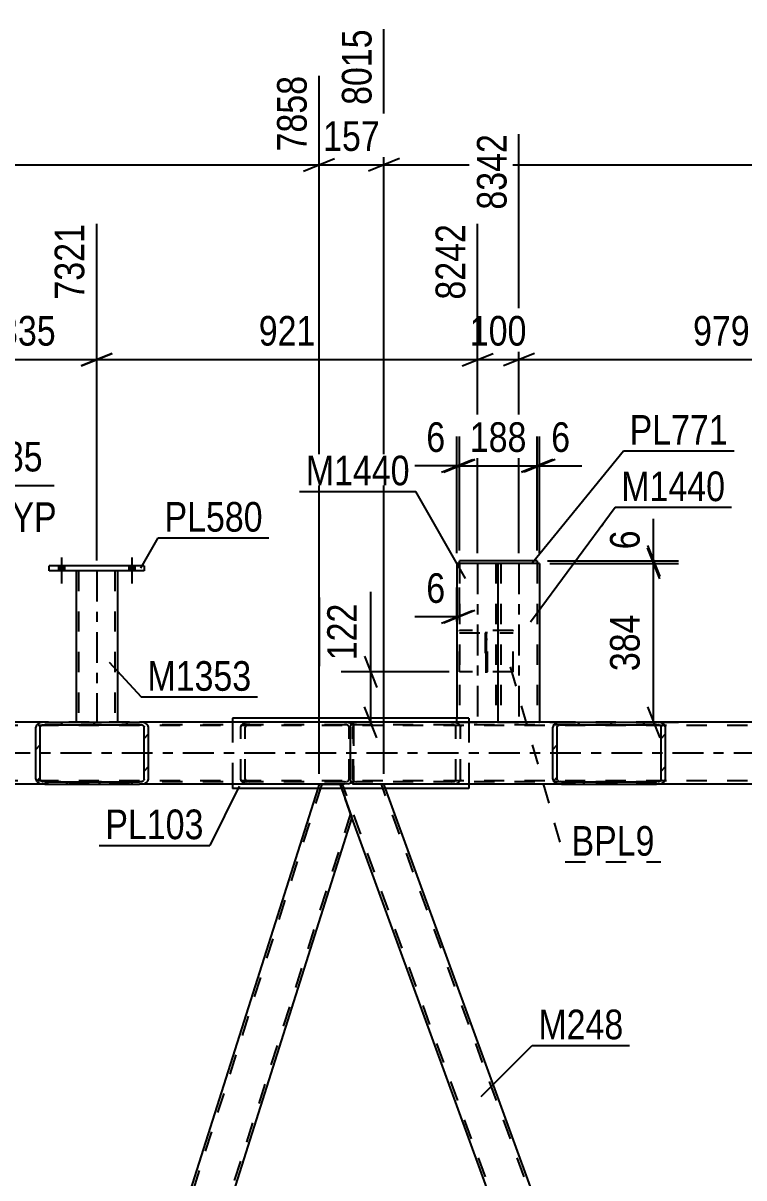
# Model space of a CAD drawing. Header units: millimetres. Extents: x -834 to 355, y -855 to -14.
# Drawn here: x -512.1 to -442.4, y -303.2 to -191.5 of the extents above; entities that cross this region are included whole.
import ezdxf

# ---------------------------------------------------------------- set-up
doc = ezdxf.new("R2010")
doc.units = ezdxf.units.MM
doc.linetypes.add('DXK_LINE_DOT2', pattern=[3.9198, 1.9599, -1.9599])
doc.linetypes.add('DXK_LINE_DOT3', pattern=[5.9187, 2.979, -0.9799, 0.9799, -0.9799])
doc.styles.add('Arial Narrow', font='ARIALN.TTF', dxfattribs={"height": 0.2})

# ---------------------------------------------------------------- blocks, each defined once
blk = doc.blocks.new('Part-570384938-35264 - 35208')
at = {"linetype": 'Continuous'}
h = blk.add_hatch(dxfattribs=at)
h.set_pattern_fill('', scale=0.7, style=0, pattern_type=0)
h.set_pattern_definition([(45, (-510.8105, -264.8249), (-1.57154, 1.57154), [])])
h.paths.add_polyline_path([(-510.88, -264.64), (-510.81, -264.82), (-510.62, -264.98), (-510.34, -265.08), (-510, -265.12), (-500.83, -265.12), (-500.5, -265.08), (-500.21, -264.98), (-500.03, -264.82), (-499.96, -264.64), (-499.96, -259.6), (-500.03, -259.42), (-500.21, -259.26), (-500.5, -259.16), (-500.83, -259.12), (-510, -259.12), (-510.34, -259.16), (-510.62, -259.26), (-510.81, -259.42), (-510.88, -259.6)])
h.paths.add_polyline_path([(-510.41, -259.51), (-510.31, -259.43), (-510.17, -259.38), (-510, -259.36), (-500.83, -259.36), (-500.67, -259.38), (-500.52, -259.43), (-500.43, -259.51), (-500.4, -259.6), (-500.4, -264.64), (-500.43, -264.73), (-500.52, -264.81), (-500.67, -264.86), (-500.83, -264.88), (-510, -264.88), (-510.17, -264.86), (-510.31, -264.81), (-510.41, -264.73), (-510.44, -264.64), (-510.44, -259.6)])
at = {"color": 2, "linetype": 'Continuous'}
for p, q in [((-510.81, -259.42), (-510.88, -259.6)), ((-510.88, -264.64), (-510.88, -259.6)), ((-510.44, -259.6), (-510.41, -259.51)), ((-510.44, -264.64), (-510.44, -259.6)), ((-510, -259.12), (-510.34, -259.16)), ((-510.17, -259.38), (-510, -259.36)), ((-510, -259.12), (-500.83, -259.12)), ((-510, -259.36), (-500.83, -259.36)), ((-481, -259.12), (-500.83, -259.12)), ((-500.5, -259.16), (-500.83, -259.12)), ((-500.83, -259.36), (-500.67, -259.38)), ((-500.43, -259.51), (-500.4, -259.6)), ((-500.4, -264.64), (-500.4, -259.6)), ((-499.96, -259.6), (-500.03, -259.42)), ((-499.96, -264.64), (-499.96, -259.6)), ((-481, -259.12), (-480.67, -259.16)), ((-510.88, -264.64), (-510.81, -264.82)), ((-510.41, -264.73), (-510.44, -264.64)), ((-500.4, -264.64), (-500.43, -264.73)), ((-500.03, -264.82), (-499.96, -264.64)), ((-510.34, -265.08), (-510, -265.12)), ((-510, -264.88), (-510.17, -264.86)), ((-510, -264.88), (-500.83, -264.88)), ((-510, -265.12), (-500.83, -265.12)), ((-500.67, -264.86), (-500.83, -264.88)), ((-500.83, -265.12), (-500.5, -265.08)), ((-481, -265.12), (-500.83, -265.12)), ((-480.67, -265.08), (-481, -265.12))]:
    blk.add_line(p, q, dxfattribs=at)
at = {"color": 7, "linetype": 'DXK_LINE_DOT2'}
for p, q in [((-510, -259.12), (-500.83, -259.12)), ((-481, -259.36), (-510, -259.36)), ((-491.05, -259.6), (-490.98, -259.42)), ((-491.05, -264.64), (-491.05, -259.6)), ((-490.58, -259.51), (-490.61, -259.6)), ((-490.61, -264.64), (-490.61, -259.6)), ((-490.51, -259.16), (-490.17, -259.12)), ((-490.17, -259.36), (-490.34, -259.38)), ((-480.84, -259.38), (-481, -259.36)), ((-480.57, -259.6), (-480.6, -259.51)), ((-480.57, -264.64), (-480.57, -259.6)), ((-480.2, -259.42), (-480.17, -259.48)), ((-480.17, -259.48), (-480.13, -259.6)), ((-480.13, -264.64), (-480.13, -259.6)), ((-490.98, -264.82), (-491.05, -264.64)), ((-490.61, -264.64), (-490.58, -264.73)), ((-480.6, -264.73), (-480.57, -264.64)), ((-480.13, -264.64), (-480.15, -264.68)), ((-481, -264.88), (-510, -264.88)), ((-510, -265.12), (-500.83, -265.12)), ((-490.17, -265.12), (-490.51, -265.08)), ((-490.34, -264.86), (-490.17, -264.88)), ((-481, -264.88), (-480.84, -264.86)), ((-480.15, -264.68), (-480.2, -264.82))]:
    blk.add_line(p, q, dxfattribs=at)
at = {"color": 2, "linetype": 'Continuous'}
for centre, radius, start, end in [((-510.2, -259.96), 0.817, 99.5182, 138.0638), ((-510.1, -259.78), 0.409, 99.5182, 138.0638), ((-500.73, -259.78), 0.409, 41.9363, 80.4819), ((-500.63, -259.96), 0.817, 41.9363, 80.4819), ((-480.8, -259.96), 0.817, 53.52, 80.4819), ((-510.2, -264.28), 0.817, 221.9363, 260.4819), ((-510.1, -264.46), 0.409, 221.9363, 260.4819), ((-500.73, -264.46), 0.409, 279.5182, 318.0638), ((-500.63, -264.28), 0.817, 279.5182, 318.0638), ((-480.8, -264.28), 0.817, 279.5182, 306.4748)]:
    blk.add_arc(centre, radius, start, end, dxfattribs=at)
at = {"color": 7, "linetype": 'DXK_LINE_DOT2'}
for centre, radius, start, end in [((-490.37, -259.96), 0.817, 99.5182, 138.0638), ((-490.27, -259.78), 0.409, 99.5182, 138.0638), ((-480.9, -259.78), 0.409, 41.9363, 80.4819), ((-480.8, -259.96), 0.817, 41.9363, 53.52), ((-490.37, -264.28), 0.817, 221.9363, 260.4819), ((-490.27, -264.46), 0.409, 221.9363, 260.4819), ((-480.9, -264.46), 0.409, 279.5182, 318.0638), ((-480.8, -264.28), 0.817, 306.4748, 318.0638)]:
    blk.add_arc(centre, radius, start, end, dxfattribs=at)
blk = doc.blocks.new('Part-570384938-35292 - 35208')
at = {"color": 2, "linetype": 'Continuous'}
for p, q in [((-483.6, -265.52), (-520.19, -380.92)), ((-481.31, -265.52), (-480.29, -268.33)), ((-480.29, -268.33), (-516.88, -383.72))]:
    blk.add_line(p, q, dxfattribs=at)
at = {"color": 7, "linetype": 'DXK_LINE_DOT2'}
for p, q in [((-483.22, -265.12), (-520.05, -381.29)), ((-483.47, -265.12), (-483.6, -265.52)), ((-483.47, -265.12), (-481.46, -265.12)), ((-483.47, -265.12), (-483.43, -265.12)), ((-481.46, -265.12), (-481.31, -265.52)), ((-480.42, -267.96), (-517.26, -384.12))]:
    blk.add_line(p, q, dxfattribs=at)
blk = doc.blocks.new('Part-570384938-35297 - 35208')
at = {"color": 7, "linetype": 'DXK_LINE_DOT2'}
for p, q in [((-477.2, -265.12), (-481.46, -265.12)), ((-481.46, -265.12), (-481.42, -265.12)), ((-480.29, -268.33), (-481.46, -265.12)), ((-437.89, -384.12), (-481.2, -265.12)), ((-434.14, -384.12), (-477.45, -265.12)), ((-477.05, -265.52), (-477.2, -265.12))]:
    blk.add_line(p, q, dxfattribs=at)
at = {"color": 2, "linetype": 'Continuous'}
for p, q in [((-435.05, -380.92), (-477.05, -265.52)), ((-438.29, -383.72), (-480.29, -268.33))]:
    blk.add_line(p, q, dxfattribs=at)
blk = doc.blocks.new('Part-570384938-35431 - 35208')
at = {"color": 2, "linetype": 'Continuous'}
for p, q in [((-506.98, -244.48), (-506.98, -259.12)), ((-502.98, -244.48), (-502.98, -259.12))]:
    blk.add_line(p, q, dxfattribs=at)
at = {"color": 7, "linetype": 'DXK_LINE_DOT2'}
for p, q in [((-502.98, -244.48), (-506.98, -244.48)), ((-506.94, -244.48), (-506.98, -244.48)), ((-506.74, -244.48), (-506.74, -259.12)), ((-503.22, -244.48), (-503.22, -259.12)), ((-506.98, -259.12), (-506.98, -259.12)), ((-506.98, -259.12), (-502.98, -259.12)), ((-502.98, -259.12), (-502.98, -259.12)), ((-502.98, -259.12), (-502.98, -259.12))]:
    blk.add_line(p, q, dxfattribs=at)
at = {"color": 7, "linetype": 'DXK_LINE_DOT3'}
blk.add_line((-504.98, -244.48), (-504.98, -259.12), dxfattribs=at)
blk = doc.blocks.new('Part-570384938-35315 - 35208')
at = {"linetype": 'Continuous'}
h = blk.add_hatch(dxfattribs=at)
h.set_pattern_fill('', scale=0.7, style=0, pattern_type=0)
h.set_pattern_definition([(45, (-460.8143, -264.825), (-1.57154, 1.57154), [])])
h.paths.add_polyline_path([(-460.88, -264.64), (-460.81, -264.82), (-460.62, -264.98), (-460.34, -265.08), (-460.01, -265.12), (-450.84, -265.12), (-450.5, -265.08), (-450.22, -264.98), (-450.03, -264.82), (-449.96, -264.64), (-449.96, -259.6), (-450.03, -259.42), (-450.22, -259.26), (-450.5, -259.16), (-450.84, -259.12), (-460.01, -259.12), (-460.34, -259.16), (-460.62, -259.26), (-460.81, -259.42), (-460.88, -259.6)])
h.paths.add_polyline_path([(-460.41, -259.51), (-460.32, -259.43), (-460.17, -259.38), (-460.01, -259.36), (-450.84, -259.36), (-450.67, -259.38), (-450.53, -259.43), (-450.43, -259.51), (-450.4, -259.6), (-450.4, -264.64), (-450.43, -264.73), (-450.53, -264.81), (-450.67, -264.86), (-450.84, -264.88), (-460.01, -264.88), (-460.17, -264.86), (-460.32, -264.81), (-460.41, -264.73), (-460.44, -264.64), (-460.44, -259.6)])
at = {"color": 2, "linetype": 'Continuous'}
for p, q in [((-480.42, -259.6), (-480.39, -259.42)), ((-480.42, -264.64), (-480.42, -259.6)), ((-480.39, -259.42), (-480.29, -259.26)), ((-480.29, -259.26), (-480.15, -259.16)), ((-480.15, -259.16), (-480.13, -259.15)), ((-480.13, -259.15), (-479.84, -259.12)), ((-460.01, -259.12), (-479.84, -259.12)), ((-460.81, -259.42), (-460.88, -259.6)), ((-460.88, -264.64), (-460.88, -259.6)), ((-460.44, -259.6), (-460.41, -259.51)), ((-460.44, -264.64), (-460.44, -259.6)), ((-460.01, -259.12), (-460.34, -259.16)), ((-460.17, -259.38), (-460.01, -259.36)), ((-460.01, -259.12), (-450.84, -259.12)), ((-460.01, -259.36), (-450.84, -259.36)), ((-450.5, -259.16), (-450.84, -259.12)), ((-450.84, -259.36), (-450.67, -259.38)), ((-450.43, -259.51), (-450.4, -259.6)), ((-450.4, -264.64), (-450.4, -259.6)), ((-449.96, -259.6), (-450.03, -259.42)), ((-449.96, -264.64), (-449.96, -259.6)), ((-480.39, -264.82), (-480.42, -264.64)), ((-460.88, -264.64), (-460.81, -264.82)), ((-460.41, -264.73), (-460.44, -264.64)), ((-450.4, -264.64), (-450.43, -264.73)), ((-450.03, -264.82), (-449.96, -264.64)), ((-480.29, -264.98), (-480.39, -264.82)), ((-480.15, -265.08), (-480.29, -264.98)), ((-480.13, -265.09), (-480.15, -265.08)), ((-479.84, -265.12), (-480.13, -265.09)), ((-460.01, -265.12), (-479.84, -265.12)), ((-460.34, -265.08), (-460.01, -265.12)), ((-460.01, -264.88), (-460.17, -264.86)), ((-460.01, -264.88), (-450.84, -264.88)), ((-460.01, -265.12), (-450.84, -265.12)), ((-450.67, -264.86), (-450.84, -264.88)), ((-450.84, -265.12), (-450.5, -265.08))]:
    blk.add_line(p, q, dxfattribs=at)
at = {"color": 7, "linetype": 'DXK_LINE_DOT2'}
for p, q in [((-480.18, -259.51), (-480.2, -259.6)), ((-480.2, -264.64), (-480.2, -259.6)), ((-480.15, -259.43), (-480.18, -259.51)), ((-480, -259.38), (-480.15, -259.43)), ((-480.15, -259.43), (-480.15, -264.81)), ((-480.13, -265.09), (-480.13, -259.15)), ((-479.84, -259.36), (-480, -259.38)), ((-450.84, -259.36), (-479.84, -259.36)), ((-470.67, -259.12), (-470.33, -259.16)), ((-470.5, -259.38), (-470.67, -259.36)), ((-470.23, -259.6), (-470.26, -259.51)), ((-470.23, -264.64), (-470.23, -259.6)), ((-469.86, -259.42), (-469.79, -259.6)), ((-469.79, -264.64), (-469.79, -259.6)), ((-450.84, -259.12), (-460.01, -259.12)), ((-480.2, -264.64), (-480.18, -264.73)), ((-470.26, -264.73), (-470.23, -264.64)), ((-469.79, -264.64), (-469.86, -264.82)), ((-480.18, -264.73), (-480.15, -264.81)), ((-480.15, -264.81), (-480, -264.86)), ((-480, -264.86), (-479.84, -264.88)), ((-450.84, -264.88), (-479.84, -264.88)), ((-470.67, -264.88), (-470.5, -264.86)), ((-470.33, -265.08), (-470.67, -265.12)), ((-450.84, -265.12), (-460.01, -265.12))]:
    blk.add_line(p, q, dxfattribs=at)
for centre, radius, start, end in [((-470.57, -259.78), 0.409, 41.9363, 80.4819), ((-470.47, -259.96), 0.817, 41.9363, 80.4819), ((-470.57, -264.46), 0.409, 279.5182, 318.0638), ((-470.47, -264.28), 0.817, 279.5182, 318.0638)]:
    blk.add_arc(centre, radius, start, end, dxfattribs=at)
at = {"color": 2, "linetype": 'Continuous'}
for centre, radius, start, end in [((-460.21, -259.96), 0.817, 99.5182, 138.0638), ((-460.11, -259.78), 0.409, 99.5182, 138.0638), ((-450.74, -259.78), 0.409, 41.9363, 80.4819), ((-450.64, -259.96), 0.817, 41.9363, 80.4819), ((-460.21, -264.28), 0.817, 221.9363, 260.4819), ((-460.11, -264.46), 0.409, 221.9363, 260.4819), ((-450.74, -264.46), 0.409, 279.5182, 318.0638), ((-450.64, -264.28), 0.817, 279.5182, 318.0638)]:
    blk.add_arc(centre, radius, start, end, dxfattribs=at)
blk = doc.blocks.new('Part-570384938-35323 - 35208')
at = {"color": 2, "linetype": 'Continuous'}
for p, q in [((-491.85, -258.72), (-491.85, -259.12)), ((-468.99, -258.72), (-491.85, -258.72)), ((-468.99, -258.72), (-468.99, -259.12)), ((-491.85, -265.12), (-491.85, -265.52)), ((-468.99, -265.52), (-491.85, -265.52)), ((-468.99, -265.12), (-468.99, -265.52))]:
    blk.add_line(p, q, dxfattribs=at)
at = {"color": 7, "linetype": 'DXK_LINE_DOT2'}
for p, q in [((-491.85, -259.12), (-491.85, -265.12)), ((-468.99, -259.12), (-468.99, -265.12))]:
    blk.add_line(p, q, dxfattribs=at)
blk = doc.blocks.new('Part-570384938-35428 - 35208')
at = {"color": 2, "linetype": 'Continuous'}
for p, q in [((-466.14, -259.12), (-466.14, -243.76)), ((-462.14, -243.76), (-466.07, -243.76)), ((-462.14, -243.76), (-462.14, -259.12))]:
    blk.add_line(p, q, dxfattribs=at)
at = {"color": 7, "linetype": 'DXK_LINE_DOT2'}
for p, q in [((-466.11, -243.76), (-466.14, -243.76)), ((-466.14, -243.76), (-466.07, -243.76)), ((-465.9, -243.76), (-465.9, -259.12)), ((-465.9, -243.76), (-465.89, -243.76)), ((-462.38, -243.76), (-462.38, -259.12)), ((-466.14, -259.12), (-466.14, -259.12)), ((-466.14, -259.12), (-462.14, -259.12)), ((-462.14, -259.12), (-462.14, -259.12)), ((-462.14, -259.12), (-462.14, -259.12))]:
    blk.add_line(p, q, dxfattribs=at)
at = {"color": 7, "linetype": 'DXK_LINE_DOT3'}
blk.add_line((-464.14, -243.76), (-464.14, -259.12), dxfattribs=at)
blk = doc.blocks.new('Part-570384938-35432 - 35208')
at = {"color": 2, "linetype": 'Continuous'}
for p, q in [((-500.38, -244), (-509.58, -244)), ((-509.58, -244.48), (-509.58, -244)), ((-500.38, -244.48), (-509.58, -244.48)), ((-500.38, -244), (-500.38, -244.48))]:
    blk.add_line(p, q, dxfattribs=at)
blk = doc.blocks.new('Part-570384938-35463 - 35208')
at = {"color": 2, "linetype": 'Continuous'}
for p, q in [((-470.14, -243.76), (-470.14, -258.72)), ((-466.22, -243.76), (-470.14, -243.76)), ((-466.14, -259.12), (-466.14, -243.76))]:
    blk.add_line(p, q, dxfattribs=at)
at = {"color": 7, "linetype": 'DXK_LINE_DOT2'}
for p, q in [((-469.9, -243.76), (-469.9, -259.12)), ((-469.9, -243.76), (-469.89, -243.76)), ((-466.38, -243.76), (-466.38, -259.12)), ((-466.18, -243.76), (-466.22, -243.76)), ((-466.18, -243.76), (-466.22, -243.76)), ((-466.14, -243.76), (-466.18, -243.76)), ((-466.18, -243.76), (-466.14, -243.76)), ((-470.14, -259.12), (-470.14, -258.72)), ((-470.14, -259.12), (-466.14, -259.12))]:
    blk.add_line(p, q, dxfattribs=at)
at = {"color": 7, "linetype": 'DXK_LINE_DOT3'}
blk.add_line((-468.14, -243.76), (-468.14, -259.12), dxfattribs=at)
blk = doc.blocks.new('Part-570384938-35485 - 35208')
at = {"color": 2, "linetype": 'Continuous'}
for p, q in [((-462.38, -243.52), (-469.9, -243.52)), ((-469.9, -243.76), (-469.9, -243.52)), ((-466.07, -243.76), (-466.22, -243.76)), ((-462.38, -243.52), (-462.38, -243.76))]:
    blk.add_line(p, q, dxfattribs=at)
at = {"color": 7, "linetype": 'DXK_LINE_DOT2'}
for p, q in [((-466.22, -243.76), (-469.9, -243.76)), ((-462.38, -243.76), (-466.07, -243.76))]:
    blk.add_line(p, q, dxfattribs=at)
blk = doc.blocks.new('Part-570384938-35486 - 35208')
at = {"color": 7, "linetype": 'DXK_LINE_DOT2'}
for p, q in [((-464.7, -250.25), (-469.9, -250.25)), ((-469.9, -254.25), (-469.9, -250.25)), ((-469.9, -250.49), (-464.7, -250.49)), ((-464.7, -254.25), (-464.7, -250.25)), ((-464.7, -254.25), (-469.9, -254.25))]:
    blk.add_line(p, q, dxfattribs=at)
blk = doc.blocks.new('Part-570384938-35487 - 35208')
at = {"color": 7, "linetype": 'DXK_LINE_DOT2'}
for p, q in [((-467.18, -250.49), (-467.42, -250.49)), ((-467.42, -250.49), (-467.42, -254.25)), ((-467.42, -251.09), (-467.18, -251.09)), ((-467.18, -254.25), (-467.18, -250.49)), ((-467.42, -254.25), (-467.18, -254.25))]:
    blk.add_line(p, q, dxfattribs=at)
at = {"color": 7, "linetype": 'DXK_LINE_DOT3'}
for p, q in [((-467.3, -250.49), (-467.3, -254.25)), ((-467.3, -254.25), (-467.3, -250.49))]:
    blk.add_line(p, q, dxfattribs=at)
blk = doc.blocks.new('Part-570384938-35505 - 35208')
at = {"color": 7, "linetype": 'DXK_LINE_DOT2'}
for p, q in [((-97.1, -259.44), (-797.81, -259.44)), ((-450.84, -259.12), (-510, -259.12)), ((-97.1, -264.8), (-797.81, -264.8)), ((-450.84, -265.12), (-510, -265.12))]:
    blk.add_line(p, q, dxfattribs=at)
at = {"color": 2, "linetype": 'Continuous'}
for p, q in [((-510, -259.12), (-535.97, -259.12)), ((-424.87, -259.12), (-450.84, -259.12)), ((-510, -265.12), (-535.97, -265.12)), ((-424.87, -265.12), (-450.84, -265.12))]:
    blk.add_line(p, q, dxfattribs=at)
at = {"color": 7, "linetype": 'DXK_LINE_DOT3'}
blk.add_line((-97.1, -262.12), (-797.81, -262.12), dxfattribs=at)
blk = doc.blocks.new('Bolt-570384938-35569 - 35208')
at = {"linetype": 'Continuous'}
for points in [[(-508.1, -244), (-508.66, -244), (-508.66, -244.48), (-508.1, -244.48)], [(-508.1, -244), (-508.66, -244), (-508.66, -244.48), (-508.1, -244.48)], [(-501.3, -244), (-501.86, -244), (-501.86, -244.48), (-501.3, -244.48)], [(-501.3, -244), (-501.86, -244), (-501.86, -244.48), (-501.3, -244.48)]]:
    blk.add_hatch(color=1, dxfattribs=at).paths.add_polyline_path(points)
at = {"color": 1, "linetype": 'Continuous'}
for p, q in [((-508.38, -243.2), (-508.38, -245.72)), ((-508.38, -243.2), (-508.38, -245.72)), ((-501.58, -243.2), (-501.58, -245.72)), ((-501.58, -243.2), (-501.58, -245.72)), ((-508.66, -244), (-508.66, -244.48)), ((-508.66, -244), (-508.66, -244.48)), ((-508.1, -244), (-508.1, -244.48)), ((-508.1, -244), (-508.1, -244.48)), ((-501.86, -244), (-501.86, -244.48)), ((-501.86, -244), (-501.86, -244.48)), ((-501.3, -244), (-501.3, -244.48)), ((-501.3, -244), (-501.3, -244.48))]:
    blk.add_line(p, q, dxfattribs=at)
blk = doc.blocks.new('StraightDimension-570384938-48079 - 35208')
at = {"color": 7, "linetype": 'Continuous'}
for p, q in [((-451.12, -243.52), (-451.12, -239.44)), ((-451.12, -243.52), (-451.12, -239.44)), ((-451.72, -242.02), (-450.52, -245.02)), ((-450.52, -245.26), (-451.72, -242.26)), ((-461.38, -243.52), (-448.72, -243.52)), ((-461.14, -243.76), (-448.72, -243.76)), ((-451.12, -243.76), (-451.12, -243.52))]:
    blk.add_line(p, q, dxfattribs=at)
at = {"color": 0}
blk.add_wipeout([(-451.87, -239.97), (-456.07, -239.97), (-456.07, -243), (-451.87, -243)], dxfattribs=at)
at = {"color": 3, "style": 'Arial Narrow'}
blk.add_text('6', height=2.86, rotation=90.0002, dxfattribs=at).set_placement((-452.47, -242.4))
blk = doc.blocks.new('StraightDimension-570384938-46994 - 35208')
at = {"color": 7, "linetype": 'Continuous'}
for p, q in [((-470.14, -242.76), (-470.14, -231.48)), ((-469.9, -242.52), (-469.9, -231.48)), ((-470.14, -234.33), (-474.22, -234.33)), ((-470.14, -234.33), (-474.22, -234.33)), ((-471.64, -234.93), (-468.64, -233.73)), ((-468.4, -233.73), (-471.4, -234.93)), ((-470.14, -234.33), (-469.9, -234.33))]:
    blk.add_line(p, q, dxfattribs=at)
at = {"color": 0}
blk.add_wipeout([(-470.67, -233.58), (-470.67, -229.38), (-473.7, -229.38), (-473.7, -233.58)], dxfattribs=at)
at = {"color": 3, "style": 'Arial Narrow'}
blk.add_text('6', height=2.86, dxfattribs=at).set_placement((-473.1, -232.98))
blk = doc.blocks.new('StraightDimension-570384938-46269 - 35208')
at = {"color": 7, "linetype": 'Continuous'}
for p, q in [((-477.2, -264.12), (-477.2, -192.11)), ((-398.34, -264.12), (-398.34, -196.61)), ((-475.7, -204.62), (-478.7, -205.82)), ((-477.2, -205.22), (-398.34, -205.22)), ((-399.84, -205.82), (-396.84, -204.62))]:
    blk.add_line(p, q, dxfattribs=at)
at = {"color": 0}
blk.add_wipeout([(-433.51, -204.47), (-433.51, -200.27), (-442.02, -200.27), (-442.02, -204.47)], dxfattribs=at)
at = {"color": 3, "style": 'Arial Narrow'}
blk.add_text('1972', height=2.863, dxfattribs=at).set_placement((-441.42, -203.87))
at = {"color": 0, "linetype": 'Continuous'}
blk.add_wipeout([(-398.94, -196.01), (-403.14, -196.01), (-403.14, -204.52), (-398.94, -204.52)], dxfattribs=at)
at = {"color": 3, "linetype": 'Continuous', "style": 'Arial Narrow'}
blk.add_text('9987', height=2.863, rotation=90.0002, dxfattribs=at).set_placement((-399.54, -203.92))
blk = doc.blocks.new('StraightDimension-570384938-42896 - 35208')
at = {"color": 7, "linetype": 'Continuous'}
for p, q in [((-464.14, -242.76), (-464.14, -202.24)), ((-424.98, -243.48), (-424.98, -215.44)), ((-462.64, -223.45), (-465.64, -224.65)), ((-464.14, -224.05), (-424.98, -224.05)), ((-426.48, -224.65), (-423.48, -223.45))]:
    blk.add_line(p, q, dxfattribs=at)
at = {"color": 0}
blk.add_wipeout([(-441.22, -223.3), (-441.22, -219.1), (-447.9, -219.1), (-447.9, -223.3)], dxfattribs=at)
at = {"color": 3, "style": 'Arial Narrow'}
blk.add_text('979', height=2.863, dxfattribs=at).set_placement((-447.3, -222.7))
at = {"color": 0, "linetype": 'Continuous'}
blk.add_wipeout([(-425.58, -214.84), (-429.78, -214.84), (-429.78, -223.35), (-425.58, -223.35)], dxfattribs=at)
at = {"color": 3, "linetype": 'Continuous', "style": 'Arial Narrow'}
blk.add_text('9321', height=2.863, rotation=90.0002, dxfattribs=at).set_placement((-426.18, -222.75))
blk = doc.blocks.new('StraightDimension-570384938-47033 - 35208')
at = {"color": 7, "linetype": 'Continuous'}
for p, q in [((-478.47, -254.25), (-478.47, -246.52)), ((-478.47, -254.25), (-478.47, -246.52)), ((-479.07, -252.75), (-477.87, -255.75)), ((-470.9, -254.25), (-481.32, -254.25)), ((-478.47, -259.12), (-478.47, -254.25)), ((-477.87, -260.62), (-479.07, -257.62)), ((-471.14, -259.12), (-481.32, -259.12))]:
    blk.add_line(p, q, dxfattribs=at)
at = {"color": 0}
blk.add_wipeout([(-479.22, -247.04), (-483.42, -247.04), (-483.42, -253.73), (-479.22, -253.73)], dxfattribs=at)
at = {"color": 3, "style": 'Arial Narrow'}
blk.add_text('122', height=2.863, rotation=90.0002, dxfattribs=at).set_placement((-479.82, -253.13))
blk = doc.blocks.new('StraightDimension-570384938-42897 - 35208')
at = {"color": 7, "linetype": 'Continuous'}
for p, q in [((-464.14, -242.76), (-464.14, -202.24)), ((-468.14, -242.76), (-468.14, -210.94)), ((-469.64, -224.65), (-466.64, -223.45)), ((-468.14, -224.05), (-464.14, -224.05)), ((-462.64, -223.45), (-465.64, -224.65))]:
    blk.add_line(p, q, dxfattribs=at)
at = {"color": 0, "linetype": 'Continuous'}
blk.add_wipeout([(-464.74, -201.64), (-468.94, -201.64), (-468.94, -210.15), (-464.74, -210.15)], dxfattribs=at)
at = {"color": 3, "linetype": 'Continuous', "style": 'Arial Narrow'}
blk.add_text('8342', height=2.863, rotation=90.0002, dxfattribs=at).set_placement((-465.34, -209.55))
at = {"color": 0}
blk.add_wipeout([(-462.8, -223.3), (-462.8, -219.1), (-469.49, -219.1), (-469.49, -223.3)], dxfattribs=at)
at = {"color": 3, "style": 'Arial Narrow'}
blk.add_text('100', height=2.863, dxfattribs=at).set_placement((-468.89, -222.7))
blk = doc.blocks.new('StraightDimension-570384938-42898 - 35208')
at = {"color": 7, "linetype": 'Continuous'}
for p, q in [((-504.98, -243.48), (-504.98, -210.94)), ((-468.14, -242.76), (-468.14, -210.94)), ((-503.48, -223.45), (-506.48, -224.65)), ((-504.98, -224.05), (-468.14, -224.05)), ((-469.64, -224.65), (-466.64, -223.45))]:
    blk.add_line(p, q, dxfattribs=at)
at = {"color": 0, "linetype": 'Continuous'}
blk.add_wipeout([(-468.74, -210.34), (-472.94, -210.34), (-472.94, -218.85), (-468.74, -218.85)], dxfattribs=at)
at = {"color": 0}
blk.add_wipeout([(-483.22, -223.3), (-483.22, -219.1), (-489.9, -219.1), (-489.9, -223.3)], dxfattribs=at)
at = {"color": 3, "linetype": 'Continuous', "style": 'Arial Narrow'}
blk.add_text('8242', height=2.863, rotation=90.0002, dxfattribs=at).set_placement((-469.34, -218.25))
at = {"color": 3, "style": 'Arial Narrow'}
blk.add_text('921', height=2.863, dxfattribs=at).set_placement((-489.3, -222.7))
blk = doc.blocks.new('StraightDimension-570384938-42899 - 35208')
at = {"color": 7, "linetype": 'Continuous'}
for p, q in [((-504.98, -243.48), (-504.98, -210.94)), ((-518.38, -250.21), (-518.38, -215.44)), ((-516.88, -223.45), (-519.88, -224.65)), ((-518.38, -224.05), (-504.98, -224.05)), ((-506.48, -224.65), (-503.48, -223.45))]:
    blk.add_line(p, q, dxfattribs=at)
at = {"color": 0}
blk.add_wipeout([(-508.34, -223.3), (-508.34, -219.1), (-515.02, -219.1), (-515.02, -223.3)], dxfattribs=at)
at = {"color": 3, "style": 'Arial Narrow'}
blk.add_text('335', height=2.863, dxfattribs=at).set_placement((-514.42, -222.7))
at = {"color": 0, "linetype": 'Continuous'}
blk.add_wipeout([(-505.58, -210.34), (-509.78, -210.34), (-509.78, -218.85), (-505.58, -218.85)], dxfattribs=at)
at = {"color": 3, "linetype": 'Continuous', "style": 'Arial Narrow'}
blk.add_text('7321', height=2.863, rotation=90.0002, dxfattribs=at).set_placement((-506.18, -218.25))
blk = doc.blocks.new('StraightDimension-570384938-46270 - 35208')
at = {"color": 7, "linetype": 'Continuous'}
for p, q in [((-477.2, -264.12), (-477.2, -192.11)), ((-483.47, -264.12), (-483.47, -196.61)), ((-484.97, -205.82), (-481.97, -204.62)), ((-483.47, -205.22), (-477.2, -205.22)), ((-475.7, -204.62), (-478.7, -205.82))]:
    blk.add_line(p, q, dxfattribs=at)
at = {"color": 0}
blk.add_wipeout([(-476.99, -204.47), (-476.99, -200.27), (-483.68, -200.27), (-483.68, -204.47)], dxfattribs=at)
at = {"color": 3, "style": 'Arial Narrow'}
blk.add_text('157', height=2.863, dxfattribs=at).set_placement((-483.08, -203.87))
at = {"color": 0, "linetype": 'Continuous'}
blk.add_wipeout([(-477.8, -191.51), (-482, -191.51), (-482, -200.02), (-477.8, -200.02)], dxfattribs=at)
at = {"color": 3, "linetype": 'Continuous', "style": 'Arial Narrow'}
blk.add_text('8015', height=2.863, rotation=90.0002, dxfattribs=at).set_placement((-478.4, -199.42))
blk = doc.blocks.new('StraightDimension-570384938-46271 - 35208')
at = {"color": 7, "linetype": 'Continuous'}
for p, q in [((-562.33, -264.12), (-562.33, -192.11)), ((-483.47, -264.12), (-483.47, -196.61)), ((-560.83, -204.62), (-563.83, -205.82)), ((-562.33, -205.22), (-483.47, -205.22)), ((-484.97, -205.82), (-481.97, -204.62))]:
    blk.add_line(p, q, dxfattribs=at)
at = {"color": 0}
blk.add_wipeout([(-518.65, -204.47), (-518.65, -200.27), (-527.16, -200.27), (-527.16, -204.47)], dxfattribs=at)
at = {"color": 3, "style": 'Arial Narrow'}
blk.add_text('1972', height=2.863, dxfattribs=at).set_placement((-526.56, -203.87))
at = {"color": 0, "linetype": 'Continuous'}
blk.add_wipeout([(-484.07, -196.01), (-488.27, -196.01), (-488.27, -204.52), (-484.07, -204.52)], dxfattribs=at)
at = {"color": 3, "linetype": 'Continuous', "style": 'Arial Narrow'}
blk.add_text('7858', height=2.863, rotation=90.0002, dxfattribs=at).set_placement((-484.67, -203.92))
blk = doc.blocks.new('StraightDimension-570384938-46758 - 35208')
at = {"color": 7, "linetype": 'Continuous'}
for p, q in [((-518.38, -250.21), (-518.38, -233.37)), ((-514.98, -248.93), (-514.98, -233.37)), ((-519.88, -236.82), (-516.88, -235.62)), ((-513.48, -235.62), (-516.48, -236.82)), ((-518.38, -236.22), (-514.98, -236.22)), ((-514.98, -236.22), (-509.08, -236.22)), ((-514.98, -236.22), (-509.08, -236.22))]:
    blk.add_line(p, q, dxfattribs=at)
at = {"color": 0}
blk.add_wipeout([(-509.6, -235.47), (-509.6, -231.27), (-514.46, -231.27), (-514.46, -235.47)], dxfattribs=at)
at = {"color": 0, "linetype": 'Continuous'}
blk.add_wipeout([(-508.24, -241.32), (-508.24, -237.12), (-515.83, -237.12), (-515.83, -241.32)], dxfattribs=at)
at = {"color": 3, "style": 'Arial Narrow'}
blk.add_text('85', height=2.863, dxfattribs=at).set_placement((-513.86, -234.87))
at = {"color": 3, "linetype": 'Continuous', "style": 'Arial Narrow'}
blk.add_text('TYP', height=2.863, dxfattribs=at).set_placement((-515.23, -240.72))
blk = doc.blocks.new('StraightDimension-570384938-46992 - 35208')
at = {"color": 7, "linetype": 'Continuous'}
for p, q in [((-462.38, -242.52), (-462.38, -231.48)), ((-462.14, -242.76), (-462.14, -231.48)), ((-463.88, -234.93), (-460.88, -233.73)), ((-460.64, -233.73), (-463.64, -234.93)), ((-462.38, -234.33), (-462.14, -234.33)), ((-462.14, -234.33), (-458.07, -234.33)), ((-462.14, -234.33), (-458.07, -234.33))]:
    blk.add_line(p, q, dxfattribs=at)
at = {"color": 0}
blk.add_wipeout([(-458.59, -233.58), (-458.59, -229.38), (-461.62, -229.38), (-461.62, -233.58)], dxfattribs=at)
at = {"color": 3, "style": 'Arial Narrow'}
blk.add_text('6', height=2.86, dxfattribs=at).set_placement((-461.02, -232.98))
blk = doc.blocks.new('StraightDimension-570384938-46993 - 35208')
at = {"color": 7, "linetype": 'Continuous'}
for p, q in [((-469.9, -242.52), (-469.9, -231.48)), ((-462.38, -242.52), (-462.38, -231.48)), ((-471.4, -234.93), (-468.4, -233.73)), ((-469.9, -234.33), (-462.38, -234.33)), ((-460.88, -233.73), (-463.88, -234.93))]:
    blk.add_line(p, q, dxfattribs=at)
at = {"color": 0}
blk.add_wipeout([(-462.8, -233.58), (-462.8, -229.38), (-469.49, -229.38), (-469.49, -233.58)], dxfattribs=at)
at = {"color": 3, "style": 'Arial Narrow'}
blk.add_text('188', height=2.863, dxfattribs=at).set_placement((-468.89, -232.98))
blk = doc.blocks.new('StraightDimension-570384938-47024 - 35208')
at = {"color": 7, "linetype": 'Continuous'}
for p, q in [((-470.14, -249.38), (-470.14, -246.08)), ((-469.9, -249.25), (-469.9, -246.08)), ((-470.14, -248.93), (-474.22, -248.93)), ((-470.14, -248.93), (-474.22, -248.93)), ((-471.64, -249.53), (-468.64, -248.33)), ((-468.4, -248.33), (-471.4, -249.53)), ((-470.14, -248.93), (-469.9, -248.93))]:
    blk.add_line(p, q, dxfattribs=at)
at = {"color": 0}
blk.add_wipeout([(-470.67, -248.18), (-470.67, -243.98), (-473.7, -243.98), (-473.7, -248.18)], dxfattribs=at)
at = {"color": 3, "style": 'Arial Narrow'}
blk.add_text('6', height=2.86, dxfattribs=at).set_placement((-473.1, -247.58))
blk = doc.blocks.new('StraightDimension-570384938-48080 - 35208')
at = {"color": 7, "linetype": 'Continuous'}
for p, q in [((-450.52, -245.26), (-451.72, -242.26)), ((-461.14, -243.76), (-448.72, -243.76)), ((-451.12, -259.12), (-451.12, -243.76)), ((-451.72, -257.62), (-450.52, -260.62)), ((-461.14, -259.12), (-448.72, -259.12))]:
    blk.add_line(p, q, dxfattribs=at)
at = {"color": 0}
blk.add_wipeout([(-451.87, -248.1), (-456.07, -248.1), (-456.07, -254.78), (-451.87, -254.78)], dxfattribs=at)
at = {"color": 3, "style": 'Arial Narrow'}
blk.add_text('384', height=2.863, rotation=90.0002, dxfattribs=at).set_placement((-452.47, -254.18))
blk = doc.blocks.new('Mark-570384938-46821 - 35208')
at = {"color": 30, "linetype": 'Continuous'}
for p, q in [((-500.72, -244.23), (-499.02, -241.29)), ((-499.02, -241.29), (-488.32, -241.29))]:
    blk.add_line(p, q, dxfattribs=at)
at = {"color": 0}
blk.add_wipeout([(-488.92, -240.69), (-488.92, -237.69), (-498.42, -237.69), (-498.42, -240.69)], dxfattribs=at)
blk.add_wipeout([(-488.92, -240.69), (-488.92, -237.69), (-498.42, -237.69), (-498.42, -240.69)], dxfattribs=at)
at = {"color": 3, "style": 'Arial Narrow'}
blk.add_text('PL580', height=2.863, dxfattribs=at).set_placement((-498.42, -240.69))
blk = doc.blocks.new('Mark-570384938-46829 - 35208')
at = {"color": 30, "linetype": 'Continuous'}
for p, q in [((-463.02, -249.41), (-454.84, -238.34)), ((-454.84, -238.34), (-443.59, -238.34))]:
    blk.add_line(p, q, dxfattribs=at)
at = {"color": 0}
blk.add_wipeout([(-444.19, -237.74), (-444.19, -234.74), (-454.24, -234.74), (-454.24, -237.74)], dxfattribs=at)
blk.add_wipeout([(-444.19, -237.74), (-444.19, -234.74), (-454.24, -234.74), (-454.24, -237.74)], dxfattribs=at)
at = {"color": 3, "style": 'Arial Narrow'}
blk.add_text('M1440', height=2.863, dxfattribs=at).set_placement((-454.24, -237.74))
blk = doc.blocks.new('Mark-570384938-47285 - 35208')
at = {"color": 30, "linetype": 'Continuous'}
for p in [(-491.19, -265.31), (-504.74, -271.03)]:
    blk.add_line(p, (-494.04, -271.03), dxfattribs=at)
at = {"color": 0}
blk.add_wipeout([(-494.64, -270.43), (-494.64, -267.43), (-504.14, -267.43), (-504.14, -270.43)], dxfattribs=at)
blk.add_wipeout([(-494.64, -270.43), (-494.64, -267.43), (-504.14, -267.43), (-504.14, -270.43)], dxfattribs=at)
at = {"color": 3, "style": 'Arial Narrow'}
blk.add_text('PL103', height=2.863, dxfattribs=at).set_placement((-504.14, -270.43))
blk = doc.blocks.new('Mark-570384938-46835 - 35208')
at = {"color": 30, "linetype": 'Continuous'}
for p, q in [((-462.82, -243.69), (-454.04, -232.88)), ((-454.04, -232.88), (-443.34, -232.88))]:
    blk.add_line(p, q, dxfattribs=at)
at = {"color": 0}
blk.add_wipeout([(-443.94, -232.28), (-443.94, -229.28), (-453.44, -229.28), (-453.44, -232.28)], dxfattribs=at)
blk.add_wipeout([(-443.94, -232.28), (-443.94, -229.28), (-453.44, -229.28), (-453.44, -232.28)], dxfattribs=at)
at = {"color": 3, "style": 'Arial Narrow'}
blk.add_text('PL771', height=2.863, dxfattribs=at).set_placement((-453.44, -232.28))
blk = doc.blocks.new('Mark-570384938-38968 - 35208')
at = {"color": 30, "linetype": 'Continuous'}
for p, q in [((-467.81, -295.33), (-462.86, -290.38)), ((-462.86, -290.38), (-453.44, -290.38))]:
    blk.add_line(p, q, dxfattribs=at)
at = {"color": 0}
blk.add_wipeout([(-454.04, -289.78), (-454.04, -286.78), (-462.26, -286.78), (-462.26, -289.78)], dxfattribs=at)
blk.add_wipeout([(-454.04, -289.78), (-454.04, -286.78), (-462.26, -286.78), (-462.26, -289.78)], dxfattribs=at)
at = {"color": 3, "style": 'Arial Narrow'}
blk.add_text('M248', height=2.863, dxfattribs=at).set_placement((-462.26, -289.78))
blk = doc.blocks.new('Mark-570384938-46818 - 35208')
at = {"color": 30, "linetype": 'Continuous'}
for p, q in [((-503.76, -253.32), (-500.67, -256.68)), ((-500.67, -256.68), (-489.42, -256.68))]:
    blk.add_line(p, q, dxfattribs=at)
at = {"color": 0}
blk.add_wipeout([(-490.02, -256.08), (-490.02, -253.08), (-500.07, -253.08), (-500.07, -256.08)], dxfattribs=at)
blk.add_wipeout([(-490.02, -256.08), (-490.02, -253.08), (-500.07, -253.08), (-500.07, -256.08)], dxfattribs=at)
at = {"color": 3, "style": 'Arial Narrow'}
blk.add_text('M1353', height=2.863, dxfattribs=at).set_placement((-500.07, -256.08))
blk = doc.blocks.new('Mark-570384938-46832 - 35208')
at = {"color": 30, "linetype": 'Continuous'}
for p in [(-485.35, -236.81), (-469.32, -245.21)]:
    blk.add_line(p, (-474.1, -236.81), dxfattribs=at)
at = {"color": 0}
blk.add_wipeout([(-474.7, -236.21), (-474.7, -233.21), (-484.75, -233.21), (-484.75, -236.21)], dxfattribs=at)
blk.add_wipeout([(-474.7, -236.21), (-474.7, -233.21), (-484.75, -233.21), (-484.75, -236.21)], dxfattribs=at)
at = {"color": 3, "style": 'Arial Narrow'}
blk.add_text('M1440', height=2.863, dxfattribs=at).set_placement((-484.75, -236.21))
blk = doc.blocks.new('Mark-570384938-47126 - 35208')
at = {"color": 30, "linetype": 'DXK_LINE_DOT2'}
for p, q in [((-464.99, -253.75), (-459.66, -272.63)), ((-459.66, -272.63), (-450.42, -272.63))]:
    blk.add_line(p, q, dxfattribs=at)
at = {"color": 0}
blk.add_wipeout([(-451.02, -272.03), (-451.02, -269.03), (-459.06, -269.03), (-459.06, -272.03)], dxfattribs=at)
blk.add_wipeout([(-451.02, -272.03), (-451.02, -269.03), (-459.06, -269.03), (-459.06, -272.03)], dxfattribs=at)
at = {"color": 3, "style": 'Arial Narrow'}
blk.add_text('BPL9', height=2.863, dxfattribs=at).set_placement((-459.06, -272.03))

msp = doc.modelspace()

# ---------------------------------------------------------------- block references
for name in ['StraightDimension-570384938-46994 - 35208', 'StraightDimension-570384938-48079 - 35208', 'Bolt-570384938-35569 - 35208', 'Part-570384938-35432 - 35208', 'Part-570384938-35431 - 35208', 'Part-570384938-35463 - 35208', 'Part-570384938-35485 - 35208', 'Part-570384938-35428 - 35208', 'Part-570384938-35486 - 35208', 'Part-570384938-35487 - 35208', 'Part-570384938-35323 - 35208', 'Part-570384938-35505 - 35208', 'Part-570384938-35264 - 35208', 'Part-570384938-35315 - 35208', 'Part-570384938-35292 - 35208', 'Part-570384938-35297 - 35208']:
    msp.add_blockref(name, (0, 0))

# ---------------------------------------------------------------- next in the draw order: block references
for name in ['StraightDimension-570384938-46269 - 35208', 'Mark-570384938-47285 - 35208', 'Mark-570384938-38968 - 35208']:
    msp.add_blockref(name, (0, 0))

# ---------------------------------------------------------------- next in the draw order: block references
for name in ['StraightDimension-570384938-42896 - 35208', 'StraightDimension-570384938-47033 - 35208']:
    msp.add_blockref(name, (0, 0))

# ---------------------------------------------------------------- next in the draw order: block references
msp.add_blockref('StraightDimension-570384938-42897 - 35208', (0, 0))

# ---------------------------------------------------------------- next in the draw order: block references
for name in ['StraightDimension-570384938-42898 - 35208', 'StraightDimension-570384938-46992 - 35208']:
    msp.add_blockref(name, (0, 0))

# ---------------------------------------------------------------- next in the draw order: block references
for name in ['StraightDimension-570384938-46270 - 35208', 'StraightDimension-570384938-42899 - 35208', 'StraightDimension-570384938-46993 - 35208', 'StraightDimension-570384938-47024 - 35208']:
    msp.add_blockref(name, (0, 0))

# ---------------------------------------------------------------- next in the draw order: block references
for name in ['StraightDimension-570384938-46271 - 35208', 'StraightDimension-570384938-48080 - 35208']:
    msp.add_blockref(name, (0, 0))

# ---------------------------------------------------------------- next in the draw order: block references
for name in ['StraightDimension-570384938-46758 - 35208', 'Mark-570384938-46832 - 35208', 'Mark-570384938-46829 - 35208', 'Mark-570384938-46821 - 35208', 'Mark-570384938-46818 - 35208', 'Mark-570384938-47126 - 35208']:
    msp.add_blockref(name, (0, 0))

# ---------------------------------------------------------------- next in the draw order: block references
msp.add_blockref('Mark-570384938-46835 - 35208', (0, 0))

doc.saveas('drawing.dxf')
